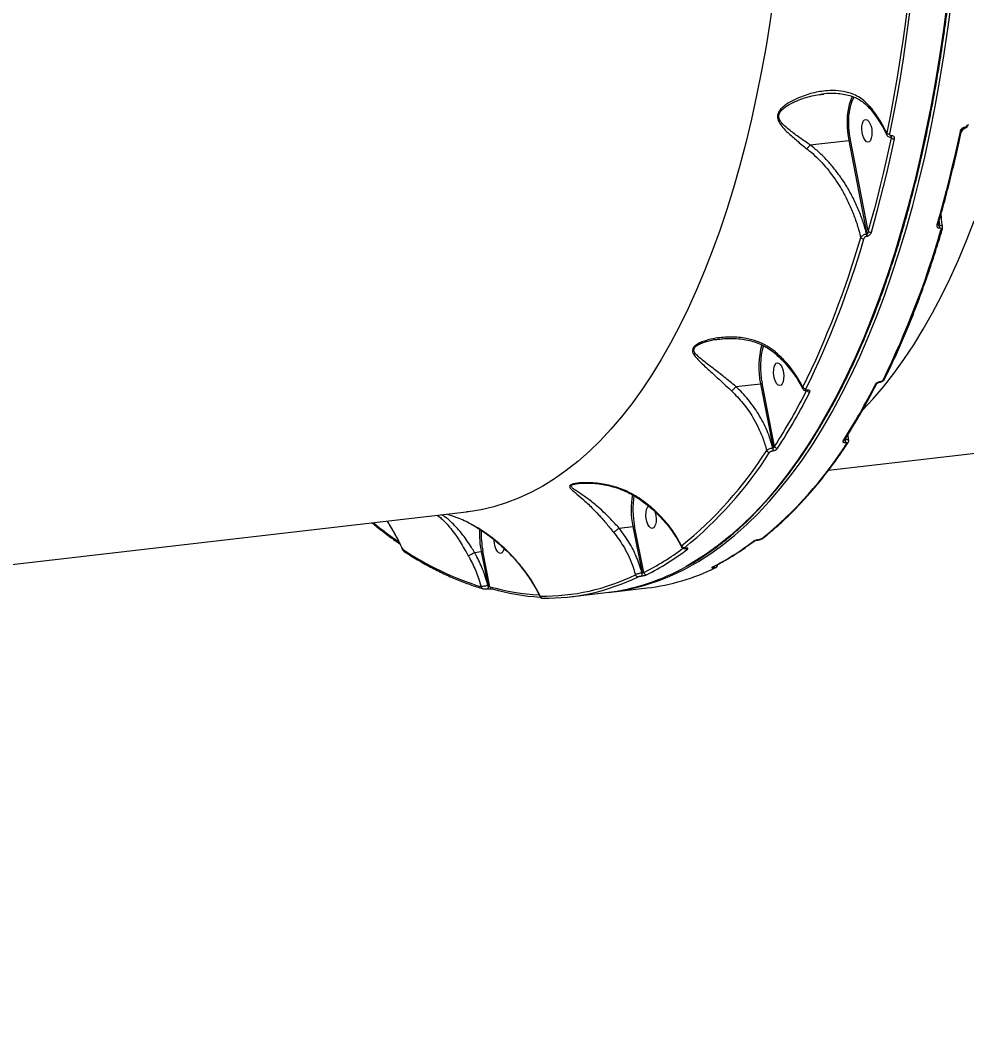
# Model space of a CAD drawing. Header units: millimetres. Extents: x -10881 to 8954, y -8695 to 5624.
# Drawn here: x 3706.9 to 4081, y -3994 to -3589.7 of the extents above; entities that cross this region are included whole.
import ezdxf

# ---------------------------------------------------------------- set-up
doc = ezdxf.new("R2010")
doc.units = ezdxf.units.MM
for name, color, linetype in [('DIKOM_ОБЪЕКТ', 7, 'Continuous'), ('DIKOM_РАЗМЕР_ЗОНА', 7, 'Continuous'), ('DIKOM_РАЗМЕР_ОБЪЕКТА', 7, 'Continuous')]:
    doc.layers.add(name, color=color, linetype=linetype)
doc.styles.add('style1', font='arial.ttf', dxfattribs={"width": 0.8})
doc.dimstyles.new('1-50', dxfattribs={"dimtxt": 300, "dimasz": 200, "dimexe": 100, "dimexo": 0, "dimgap": 100, "dimtad": 1, "dimtxsty": 'style1', "dimcen": 200, "dimclrd": 7, "dimclre": 7, "dimclrt": 7, "dimadec": 1, "dimazin": 2, "dimtfac": 1, "dimtmove": 0, "dimatfit": 2, "dimfxl": 0, "dimlwd": 25, "dimlwe": 18, "dimarcsym": 0})

# ---------------------------------------------------------------- blocks, each defined once
blk = doc.blocks.new('*D10')
at = {"layer": 'Defpoints', "color": 0, "transparency": 16777216}
for p in [(-7152.73, 2730.8), (7385.22, 911.28), (7385.22, -7693.77)]:
    blk.add_point(p, dxfattribs=at)
at = {"layer": 'DIKOM_РАЗМЕР_ОБЪЕКТА', "color": 7, "lineweight": 18, "transparency": 16777216}
for p, q in [((-7152.73, 2730.8), (-7152.73, -7793.77)), ((7385.22, 911.28), (7385.22, -7793.77))]:
    blk.add_line(p, q, dxfattribs=at)
at = {"layer": 'DIKOM_РАЗМЕР_ОБЪЕКТА', "color": 7, "lineweight": 25, "transparency": 16777216}
blk.add_line((-6952.73, -7693.77), (7185.22, -7693.77), dxfattribs=at)
at = {"layer": 'DIKOM_РАЗМЕР_ОБЪЕКТА', "color": 7, "transparency": 16777216}
for points in [[(-6952.73, -7660.43), (-6952.73, -7727.1), (-7152.73, -7693.77)], [(7185.22, -7660.43), (7185.22, -7727.1), (7385.22, -7693.77)]]:
    blk.add_solid(points, dxfattribs=at)
at = {"layer": 'DIKOM_РАЗМЕР_ОБЪЕКТА', "color": 7, "transparency": 16777216, "insert": (116.24, -7440.59), "char_height": 300, "attachment_point": 5, "style": 'style1'}
blk.add_mtext('14500', dxfattribs=at)
blk = doc.blocks.new('*D12')
at = {"layer": 'Defpoints', "color": 0, "transparency": 16777216}
for p in [(-9113.32, 3014.05), (8954.2, 2756.48), (8954.2, -8594.51)]:
    blk.add_point(p, dxfattribs=at)
at = {"layer": 'DIKOM_РАЗМЕР_ЗОНА', "color": 7, "lineweight": 18, "transparency": 16777216}
for p, q in [((-9113.32, 3014.05), (-9113.32, -8694.51)), ((8954.2, 2756.48), (8954.2, -8694.51))]:
    blk.add_line(p, q, dxfattribs=at)
at = {"layer": 'DIKOM_РАЗМЕР_ЗОНА', "color": 7, "lineweight": 25, "transparency": 16777216}
blk.add_line((-8913.32, -8594.51), (8754.2, -8594.51), dxfattribs=at)
at = {"layer": 'DIKOM_РАЗМЕР_ЗОНА', "color": 7, "transparency": 16777216}
for points in [[(-8913.32, -8561.18), (-8913.32, -8627.85), (-9113.32, -8594.51)], [(8754.2, -8561.18), (8754.2, -8627.85), (8954.2, -8594.51)]]:
    blk.add_solid(points, dxfattribs=at)
at = {"layer": 'DIKOM_РАЗМЕР_ЗОНА', "color": 7, "transparency": 16777216, "insert": (-79.56, -8341.34), "char_height": 300, "attachment_point": 5, "style": 'style1'}
blk.add_mtext('18000', dxfattribs=at)

msp = doc.modelspace()

# ---------------------------------------------------------------- linework, layer by layer
at = {"layer": 'DIKOM_ОБЪЕКТ', "color": 7, "linetype": 'Continuous', "lineweight": 15}
for p, q in [((4023.53, -3618.91), (4024.566, -3618.763)), ((4078.789, -3633.983), (4079.22, -3633.295)), ((4079.22, -3633.295), (4079.887, -3632.404)), ((4079.723, -3632.451), (4079.753, -3632.448)), ((4080.053, -3632.014), (4080.024, -3632.018)), ((4019.071, -3638.823), (4034.403, -3637.053)), ((4034.403, -3637.053), (4041.605, -3674.081)), ((4042.049, -3672.859), (4035.053, -3636.889)), ((4051.076, -3635.743), (4051.188, -3636.026)), ((4051.103, -3635.755), (4051.132, -3635.751)), ((4051.132, -3635.751), (4051.146, -3635.749)), ((4051.433, -3635.318), (4051.404, -3635.321)), ((4070.196, -3670.781), (4069.955, -3669.545)), ((4070.118, -3668.972), (4070.288, -3670.77)), ((4070.288, -3670.77), (4070.196, -3670.781)), ((4041.497, -3674.969), (4041.589, -3674.958)), ((4041.605, -3674.081), (4041.512, -3674.092)), ((4070.18, -3671.658), (4070.272, -3671.647)), ((3982.853, -3715.666), (3983.43, -3715.626)), ((3989.803, -3734.359), (3999.53, -3733.236)), ((3999.53, -3733.236), (4004.521, -3758.648)), ((4005.081, -3758.024), (4000.181, -3733.072)), ((4017.863, -3735.98), (4017.912, -3735.974)), ((4018.133, -3735.78), (4018.084, -3735.786)), ((4026.42, -3767.414), (4317.535, -3733.812)), ((4046.503, -3732.674), (4046.552, -3732.669)), ((4046.773, -3732.474), (4046.724, -3732.48)), ((4033.112, -3755.348), (4033.039, -3754.978)), ((4033.183, -3755.339), (4033.112, -3755.348)), ((4033.157, -3754.792), (4033.183, -3755.339)), ((4004.346, -3759.738), (4004.417, -3759.73)), ((4004.521, -3758.648), (4004.449, -3758.656)), ((4033.008, -3756.43), (4033.08, -3756.422)), ((3927.358, -3772.67), (3927.531, -3772.652)), ((3592.191, -3817.536), (3883.307, -3783.933)), ((3943.604, -3790.318), (3949.067, -3789.688)), ((3949.067, -3789.688), (3952.706, -3808.019)), ((3953.364, -3807.893), (3949.717, -3789.522)), ((3998.458, -3795.006), (3998.529, -3794.998)), ((3998.636, -3794.952), (3998.565, -3794.961)), ((3886.458, -3799.904), (3886.452, -3799.906)), ((3886.458, -3799.904), (3889.099, -3799.599)), ((3889.099, -3799.599), (3891.805, -3813.081)), ((3892.566, -3813.471), (3889.748, -3799.433)), ((3969.796, -3798.314), (3969.867, -3798.306)), ((3969.974, -3798.261), (3969.902, -3798.269)), ((3952.706, -3808.019), (3952.657, -3808.025)), ((3980.617, -3805.693), (3980.617, -3805.693)), ((3981.071, -3805.924), (3981.12, -3805.918)), ((3952.431, -3809.229), (3952.48, -3809.224)), ((3891.485, -3814.313), (3891.405, -3814.306)), ((3891.485, -3814.313), (3891.514, -3814.31)), ((3891.805, -3813.081), (3891.775, -3813.084)), ((3924.198, -3817.465), (3938.547, -3815.809)), ((3940.334, -3815.603), (3954.683, -3813.947))]:
    msp.add_line(p, q, dxfattribs=at)
at = {"layer": 'DIKOM_ОБЪЕКТ', "color": 7, "linetype": 'Continuous', "lineweight": 15, "flags": 128}
for points in [[(4058.803, -3573.442), (4057.903, -3581.325), (4056.923, -3589.129), (4055.864, -3596.85), (4054.727, -3604.486), (4053.511, -3612.032), (4052.217, -3619.486), (4050.845, -3626.845), (4049.398, -3634.105)], [(4050.674, -3634.519), (4052.125, -3627.243), (4053.499, -3619.868), (4054.796, -3612.397), (4056.015, -3604.834), (4057.155, -3597.182), (4058.216, -3589.443), (4059.198, -3581.622), (4060.1, -3573.722)], [(4004.799, -3579.534), (4003.321, -3589.737), (4001.69, -3599.768), (3999.909, -3609.617), (3997.978, -3619.275), (3995.9, -3628.733), (3993.677, -3637.983), (3991.31, -3647.015), (3988.801, -3655.822), (3986.154, -3664.395), (3983.371, -3672.726), (3980.453, -3680.807), (3977.405, -3688.632), (3974.228, -3696.192), (3970.926, -3703.48), (3967.501, -3710.491), (3963.958, -3717.216), (3960.298, -3723.651), (3956.527, -3729.789), (3952.646, -3735.624), (3948.66, -3741.15), (3944.573, -3746.364), (3940.388, -3751.26), (3936.109, -3755.833), (3931.74, -3760.079), (3927.285, -3763.994), (3922.749, -3767.574), (3918.135, -3770.817), (3913.448, -3773.719), (3908.692, -3776.278), (3903.872, -3778.49), (3898.992, -3780.355), (3894.057, -3781.87), (3889.071, -3783.033), (3884.039, -3783.845), (3883.307, -3783.933)], [(4073.354, -3581.568), (4071.945, -3592.389), (4070.384, -3603.046), (4068.672, -3613.532), (4066.809, -3623.836), (4064.798, -3633.951), (4062.639, -3643.867), (4060.336, -3653.577), (4057.89, -3663.072), (4055.302, -3672.344), (4052.576, -3681.386), (4049.712, -3690.189), (4046.715, -3698.747), (4043.586, -3707.052), (4040.328, -3715.098), (4036.944, -3722.876), (4033.436, -3730.382), (4029.808, -3737.608), (4026.063, -3744.549), (4022.203, -3751.198), (4018.232, -3757.55), (4014.153, -3763.6), (4009.971, -3769.342), (4005.687, -3774.772), (4001.306, -3779.886), (3996.832, -3784.678), (3992.269, -3789.145), (3987.619, -3793.283), (3982.888, -3797.088), (3978.078, -3800.558), (3973.195, -3803.689), (3970.116, -3805.468)], [(3972.676, -3804.83), (3974.982, -3803.483), (3979.865, -3800.352), (3984.675, -3796.882), (3989.406, -3793.076), (3994.056, -3788.938), (3998.619, -3784.471), (4003.093, -3779.679), (4007.474, -3774.566), (4011.758, -3769.136), (4015.94, -3763.393), (4020.019, -3757.344), (4023.99, -3750.992), (4027.85, -3744.342), (4031.595, -3737.402), (4035.223, -3730.176), (4038.731, -3722.67), (4042.115, -3714.891), (4045.373, -3706.846), (4048.502, -3698.541), (4051.499, -3689.983), (4054.362, -3681.18), (4057.089, -3672.138), (4059.677, -3662.866), (4062.123, -3653.371), (4064.426, -3643.661), (4066.585, -3633.744), (4068.596, -3623.63), (4070.459, -3613.325), (4072.171, -3602.84), (4073.732, -3592.182), (4075.141, -3581.361)], [(4035.857, -3619.644), (4035.161, -3621.086), (4034.559, -3622.893), (4034.111, -3624.944), (4033.827, -3627.191), (4033.714, -3629.583), (4033.774, -3632.062), (4034.005, -3634.572), (4034.403, -3637.053)], [(4035.053, -3636.889), (4034.668, -3634.483), (4034.443, -3632.05), (4034.385, -3629.646), (4034.495, -3627.327), (4034.77, -3625.148), (4035.205, -3623.159), (4035.788, -3621.407), (4036.5, -3619.943)], [(4043.203, -3631.469), (4043.472, -3632.694), (4043.586, -3633.968), (4043.537, -3635.188), (4043.329, -3636.254), (4042.978, -3637.081), (4042.512, -3637.602), (4041.971, -3637.774), (4041.396, -3637.583), (4040.836, -3637.045), (4040.335, -3636.203), (4039.934, -3635.126), (4039.666, -3633.901), (4039.551, -3632.627), (4039.6, -3631.408), (4039.809, -3630.341), (4040.16, -3629.514), (4040.625, -3628.994), (4041.167, -3628.822), (4041.741, -3629.013), (4042.301, -3629.551), (4042.802, -3630.392), (4043.203, -3631.469)], [(4078.407, -3633.496), (4077.379, -3638.282), (4076.317, -3643.021), (4075.221, -3647.712), (4074.092, -3652.354), (4072.93, -3656.947), (4071.734, -3661.488), (4070.507, -3665.979), (4069.246, -3670.416)], [(4051.188, -3636.026), (4050.162, -3640.801), (4049.103, -3645.529), (4048.01, -3650.209), (4046.883, -3654.84), (4045.724, -3659.422), (4044.531, -3663.953), (4043.306, -3668.432), (4042.049, -3672.859)], [(4043.336, -3673.407), (4044.596, -3668.969), (4045.824, -3664.479), (4047.019, -3659.938), (4048.181, -3655.345), (4049.31, -3650.703), (4050.406, -3646.012), (4051.468, -3641.273), (4052.497, -3636.486)], [(4039.951, -3743.584), (4043.941, -3739.307), (4048.126, -3734.411), (4052.214, -3729.198), (4056.2, -3723.671), (4060.08, -3717.836), (4063.852, -3711.698), (4067.511, -3705.263), (4071.055, -3698.538), (4074.479, -3691.527), (4077.781, -3684.239), (4080.958, -3676.679), (4084.007, -3668.855)], [(4008.331, -3727.652), (4008.599, -3728.877), (4008.714, -3730.151), (4008.665, -3731.371), (4008.456, -3732.437), (4008.105, -3733.264), (4007.64, -3733.785), (4007.098, -3733.956), (4006.524, -3733.766), (4005.964, -3733.228), (4005.463, -3732.386), (4005.062, -3731.309), (4004.793, -3730.084), (4004.679, -3728.81), (4004.728, -3727.591), (4004.936, -3726.524), (4005.287, -3725.697), (4005.753, -3725.176), (4006.294, -3725.005), (4006.869, -3725.195), (4007.429, -3725.733), (4007.93, -3726.575), (4008.331, -3727.652)], [(3957.781, -3783.826), (3957.867, -3784.104), (3958.136, -3785.329), (3958.25, -3786.603), (3958.201, -3787.822), (3957.993, -3788.889), (3957.641, -3789.716), (3957.176, -3790.236), (3956.634, -3790.408), (3956.06, -3790.217), (3955.5, -3789.679), (3954.999, -3788.838), (3954.598, -3787.761), (3954.329, -3786.536), (3954.215, -3785.262), (3954.264, -3784.042), (3954.472, -3782.976), (3954.824, -3782.149), (3955.287, -3781.629)], [(3898.141, -3798.329), (3898.024, -3798.801), (3897.673, -3799.628), (3897.208, -3800.148), (3896.666, -3800.32), (3896.092, -3800.129), (3895.532, -3799.591), (3895.031, -3798.75), (3894.63, -3797.673), (3894.361, -3796.448), (3894.247, -3795.174), (3894.243, -3794.932)], [(3998.452, -3795.007), (3998.501, -3794.996), (3998.565, -3794.961)], [(3998.534, -3794.997), (3998.572, -3794.988), (3998.636, -3794.952)], [(3969.799, -3798.314), (3969.838, -3798.305), (3969.902, -3798.269)], [(3969.865, -3798.306), (3969.909, -3798.296), (3969.974, -3798.261)], [(3980.615, -3805.694), (3980.52, -3805.734), (3980.35, -3805.773)], [(3981.867, -3805.939), (3981.767, -3805.979), (3981.604, -3806.016)], [(3891.775, -3813.084), (3891.81, -3813.323), (3891.819, -3813.562), (3891.802, -3813.787), (3891.759, -3813.984), (3891.694, -3814.143), (3891.609, -3814.253), (3891.511, -3814.308), (3891.485, -3814.313)], [(3891.805, -3813.081), (3891.839, -3813.32), (3891.848, -3813.559), (3891.831, -3813.784), (3891.788, -3813.981), (3891.723, -3814.139), (3891.639, -3814.249), (3891.54, -3814.305), (3891.52, -3814.309)], [(3893.181, -3814.328), (3893.321, -3814.355), (3893.496, -3814.354)]]:
    msp.add_lwpolyline(points, dxfattribs=at)
at = {"layer": 'DIKOM_ОБЪЕКТ', "color": 7, "linetype": 'Continuous', "lineweight": 15}
for centre, radius, start, end in [((4050.476, -3632.954), 1.577, 226.83943, 277.20917), ((4078.441, -3632.926), 0.571, 266.59307, 338.15061), ((4079.557, -3632.014), 0.467, 290.50601, 359.55277), ((4079.583, -3632.009), 0.471, 291.40561, 359.37228), ((4034.195, -3634.854), 2.208, 275.40266, 292.87115), ((4050.932, -3635.316), 0.471, 291.4851, 359.35629), ((4050.951, -3635.308), 0.482, 293.91849, 358.86421), ((4052.293, -3634.976), 1.524, 223.56218, 277.69073), ((4069.24, -3669.789), 0.628, 270.54, 336.08724), ((4068.291, -3671.185), 1.947, 345.96263, 11.98522), ((4068.383, -3671.175), 1.947, 345.96263, 11.98522), ((3691.941, -3575.498), 361.287, 333.86209, 343.93969), ((4040.22, -3674.545), 1.417, 219.54485, 276.53084), ((4039.607, -3674.496), 1.947, 345.96263, 11.98522), ((4039.7, -3674.486), 1.947, 345.96263, 11.98522), ((4043.166, -3672.022), 1.395, 216.85947, 276.99864), ((3722.912, -3572.263), 362.086, 333.86209, 343.93969), ((4070.874, -3671.826), 0.608, 269.34786, 337.35685), ((3692.427, -3575.782), 362.086, 333.86209, 343.93969), ((4030.138, -3726.598), 31.319, 163.86807, 192.23614), ((4028.49, -3726.592), 29.041, 163.12434, 192.89291), ((4047.928, -3731.088), 0.688, 273.54656, 330.73238), ((3999.323, -3731.037), 2.208, 275.40265, 292.87116), ((3799.988, -3625.851), 243.993, 327.20006, 333.21202), ((4017.372, -3734.052), 1.247, 209.03207, 275.2081), ((4017.794, -3735.678), 0.31, 283.03528, 339.67897), ((4018.913, -3735.269), 1.25, 214.54831, 275.09562), ((4017.844, -3735.674), 0.308, 282.10084, 339.77783), ((3826.607, -3623.296), 244.575, 327.20006, 333.21202), ((4044.893, -3732.838), 0.687, 273.48975, 330.59401), ((4046.435, -3732.373), 0.308, 282.26641, 339.7604), ((4046.483, -3732.367), 0.309, 282.82344, 339.70149), ((3800.697, -3626.286), 244.575, 327.20006, 333.21202), ((4032.13, -3755.067), 0.719, 274.69823, 325.61847), ((4031.552, -3755.745), 1.61, 334.79927, 14.28387), ((4031.623, -3755.736), 1.61, 334.79927, 14.28387), ((3870.7, -3676.17), 155.565, 308.87262, 327.53863), ((3871.581, -3676.677), 155.909, 308.87262, 327.53863), ((3902.066, -3673.159), 155.909, 308.87262, 327.53863), ((4003.036, -3759.18), 1.182, 204.31062, 274.56203), ((4002.889, -3759.053), 1.61, 334.79927, 14.28387), ((4002.961, -3759.045), 1.61, 334.79927, 14.28387), ((4006.182, -3757.598), 1.181, 201.1301, 274.6987), ((4033.557, -3756.125), 0.718, 274.63037, 325.60705), ((3981.943, -3782.856), 33.579, 170.11835, 191.73813), ((3981.711, -3782.89), 32.674, 170.47244, 191.71135), ((3952.352, -3659.025), 167.006, 230.65843, 234.94052), ((3924.951, -3792.536), 36.541, 177.16944, 191.14581), ((3924.619, -3792.573), 35.539, 177.73337, 191.12888), ((3934.293, -3714.183), 102.518, 296.69601, 307.43398), ((3996.523, -3794.814), 0.779, 276.2229, 307.56416), ((3999.829, -3793.767), 0.778, 276.21957, 307.69826), ((3923.722, -3700.533), 118.12, 236.30591, 252.94058), ((3858.993, -3798.816), 0.799, 179.57991, 235.55604), ((3907.583, -3716.816), 101.936, 296.68719, 306.94468), ((3908.382, -3717.174), 102.518, 296.69601, 307.43398), ((3969.36, -3796.991), 1.07, 195.89756, 273.62765), ((3970.609, -3797.585), 0.998, 225.02044, 275.072), ((3929.934, -3730.401), 85.828, 276.35884, 299.86692), ((3913.776, -3734.945), 82.228, 269.0725, 296.18617), ((3928.422, -3731.539), 84.876, 276.85145, 299.42218), ((3951.057, -3808.518), 1.018, 192.25785, 273.46372), ((3951.504, -3808.432), 1.223, 319.28216, 19.45054), ((3951.553, -3808.426), 1.223, 319.28216, 19.45054), ((3954.38, -3807.737), 1.028, 188.72961, 273.27609), ((3944.822, -3730.819), 83.711, 276.76507, 296.06513), ((3980.614, -3805.368), 0.719, 309.45491, 2.72126), ((3980.655, -3805.355), 0.73, 309.61042, 3.72383), ((3914.752, -3735.583), 82.41, 269.0725, 296.18617), ((3889.942, -3813.409), 0.873, 183.09189, 251.62881), ((3893.452, -3813.484), 0.886, 179.13029, 252.18193), ((3916.792, -3728.6), 88.26, 254.06898, 266.83762), ((3917.81, -3729.143), 88.612, 254.07441, 266.39467), ((3913.356, -3817.068), 0.916, 185.93201, 273.92432)]:
    msp.add_arc(centre, radius, start, end, dxfattribs=at)
for points, knots in [([(3970.404, -3805.338), (3971.032, -3805), (3973.236, -3803.815), (3976.95, -3801.463), (3981.544, -3798.29), (3986.066, -3794.796), (3990.516, -3791.008), (3994.891, -3786.923), (3999.186, -3782.545), (4003.4, -3777.877), (4007.527, -3772.923), (4011.565, -3767.687), (4015.512, -3762.173), (4019.363, -3756.386), (4023.116, -3750.329), (4026.769, -3744.007), (4030.318, -3737.426), (4033.761, -3730.59), (4037.096, -3723.504), (4040.319, -3716.175), (4043.429, -3708.607), (4046.424, -3700.806), (4049.3, -3692.778), (4052.057, -3684.529), (4054.692, -3676.066), (4057.203, -3667.394), (4059.588, -3658.521), (4061.846, -3649.452), (4063.974, -3640.195), (4065.972, -3630.757), (4067.838, -3621.145), (4069.571, -3611.365), (4071.169, -3601.426), (4072.63, -3591.334), (4073.955, -3581.098), (4075.142, -3570.725), (4076.19, -3560.222), (4077.099, -3549.598), (4077.867, -3538.861), (4078.495, -3528.018), (4078.981, -3517.078), (4079.326, -3506.049), (4079.529, -3494.94), (4079.59, -3483.758), (4079.509, -3472.512), (4079.284, -3461.21), (4078.966, -3451.123), (4078.687, -3444.797), (4078.575, -3442.266)], [0, 0, 0, 0, 0.008821, 0.0309505, 0.0530921, 0.0752453, 0.0974091, 0.1195824, 0.1417639, 0.1639521, 0.1861459, 0.208344, 0.2305454, 0.252749, 0.2749543, 0.2971604, 0.319367, 0.3415734, 0.3637794, 0.3859847, 0.4081893, 0.4303928, 0.4525954, 0.4747969, 0.4969974, 0.5191968, 0.5413951, 0.5635924, 0.5857887, 0.6079841, 0.6301785, 0.6523721, 0.6745649, 0.6967568, 0.7189481, 0.7411387, 0.7633286, 0.785518, 0.8077068, 0.8298951, 0.852083, 0.8742704, 0.8964575, 0.9186442, 0.9408306, 0.9630167, 0.9852026, 1, 1, 1, 1]), ([(4042.791, -3623.659), (4041.724, -3622.565), (4039.992, -3620.789), (4037.037, -3619.166), (4033.988, -3618.026), (4030.25, -3617.362), (4025.427, -3617.352), (4019.994, -3618.263), (4015.025, -3619.942), (4011.079, -3621.907), (4008.594, -3623.587), (4006.996, -3625.271), (4006.251, -3626.727), (4006.154, -3628.324), (4006.87, -3630.127), (4008.337, -3632.04), (4010.694, -3634.431), (4013.849, -3637.193), (4016.509, -3639.31), (4017.851, -3640.379)], [0, 0, 0, 0, 0.0742575, 0.1205067, 0.1678162, 0.2375794, 0.3094454, 0.4056706, 0.5047063, 0.5602499, 0.6168552, 0.6484773, 0.675388, 0.7024598, 0.7386873, 0.7871107, 0.8368189, 0.9176543, 1, 1, 1, 1]), ([(4019.071, -3638.823), (4017.703, -3637.888), (4014.943, -3636.004), (4011.645, -3633.584), (4009.12, -3631.461), (4007.537, -3629.795), (4006.703, -3628.178), (4006.743, -3626.733), (4007.486, -3625.419), (4009.091, -3623.921), (4011.592, -3622.421), (4015.538, -3620.704), (4019.56, -3619.386), (4022.533, -3619.03), (4023.53, -3618.91)], [0, 0, 0, 0, 0.1291492, 0.2603909, 0.3362507, 0.4133685, 0.4672923, 0.5063136, 0.5453103, 0.5926367, 0.6790893, 0.7680019, 0.9221203, 1, 1, 1, 1]), ([(4023.529, -3618.768), (4023.74, -3618.728), (4024.983, -3618.49), (4027.22, -3618.365), (4030.152, -3618.421), (4032.893, -3618.818), (4035.332, -3619.478), (4037.526, -3620.371), (4039.474, -3621.506), (4041.206, -3622.829), (4042.164, -3623.887), (4042.602, -3624.371)], [0, 0, 0, 0, 0.0301332, 0.1774379, 0.3167877, 0.4494047, 0.5770144, 0.6845087, 0.7975363, 0.9074323, 1, 1, 1, 1]), ([(4042.791, -3623.659), (4042.779, -3623.677), (4042.681, -3623.83), (4042.568, -3624.082), (4042.538, -3624.297), (4042.616, -3624.336), (4042.63, -3624.343)], [0, 0, 0, 0, 0.0561833, 0.4767164, 0.9043679, 1, 1, 1, 1]), ([(4042.615, -3624.353), (4042.62, -3624.357), (4043.432, -3625.26), (4044.857, -3627.174), (4046.842, -3630.086), (4048.348, -3632.661), (4049.092, -3634.27), (4049.363, -3634.855)], [0, 0, 0, 0, 0.0014122, 0.2791087, 0.558558, 0.8393684, 1, 1, 1, 1]), ([(4049.398, -3634.105), (4048.544, -3632.424), (4046.871, -3629.129), (4044.44, -3625.699), (4043.018, -3623.94), (4042.791, -3623.659)], [0, 0, 0, 0, 0.4665329, 0.9150118, 1, 1, 1, 1]), ([(4079.754, -3632.435), (4079.936, -3632.404), (4080.346, -3632.333), (4080.934, -3631.963), (4081.475, -3631.395), (4081.635, -3630.901), (4081.719, -3630.645)], [0, 0, 0, 0, 0.1962777, 0.4420944, 0.7099901, 1, 1, 1, 1]), ([(4081.159, -3631), (4081.126, -3631.108), (4081.059, -3631.325), (4080.823, -3631.63), (4080.525, -3631.865), (4080.252, -3631.983), (4080.099, -3632.007), (4080.053, -3632.014)], [0, 0, 0, 0, 0.2336562, 0.4673227, 0.6955597, 0.9087114, 1, 1, 1, 1]), ([(4049.398, -3634.105), (4049.358, -3634.245), (4049.282, -3634.517), (4049.367, -3634.732), (4049.409, -3634.836)], [0, 0, 0, 0, 0.5186007, 1, 1, 1, 1]), ([(4049.404, -3634.846), (4049.409, -3634.864), (4049.466, -3635.073), (4049.78, -3635.402), (4050.304, -3635.706), (4050.786, -3635.8), (4051.046, -3635.749), (4051.103, -3635.738)], [0, 0, 0, 0, 0.0279571, 0.318992, 0.6240773, 0.9179477, 1, 1, 1, 1]), ([(4051.404, -3635.321), (4051.308, -3635.323), (4051.118, -3635.328), (4050.885, -3635.217), (4050.72, -3635.032), (4050.641, -3634.789), (4050.664, -3634.604), (4050.674, -3634.519)], [0, 0, 0, 0, 0.19515131, 0.39009181, 0.59327406, 0.81111559, 1, 1, 1, 1]), ([(4069.814, -3670.043), (4070.251, -3668.517), (4071.517, -3664.088), (4073.518, -3656.604), (4075.771, -3647.529), (4077.575, -3639.685), (4078.608, -3634.841), (4078.971, -3633.138)], [0, 0, 0, 0, 0.129332, 0.3751368, 0.6209362, 0.8667247, 1, 1, 1, 1]), ([(4080.024, -3632.018), (4079.956, -3632.029), (4079.734, -3632.064), (4079.337, -3632.234), (4078.9, -3632.575), (4078.555, -3633.019), (4078.457, -3633.337), (4078.407, -3633.496)], [0, 0, 0, 0, 0.093152, 0.3038958, 0.5302269, 0.765188, 1, 1, 1, 1]), ([(4078.973, -3633.135), (4078.974, -3633.129), (4078.979, -3633.094), (4079.029, -3632.965), (4079.15, -3632.792), (4079.302, -3632.644), (4079.463, -3632.537), (4079.598, -3632.478), (4079.688, -3632.454), (4079.714, -3632.453), (4079.72, -3632.453)], [0, 0, 0, 0, 0.0417979, 0.2564512, 0.4302473, 0.6029915, 0.7377405, 0.8581082, 0.9668209, 1, 1, 1, 1]), ([(4079.22, -3633.295), (4079.216, -3633.256), (4079.203, -3633.133), (4079.137, -3632.986), (4079.092, -3632.886)], [0, 0, 0, 0, 0.3158301, 1, 1, 1, 1]), ([(4019.068, -3638.824), (4018.952, -3639.004), (4018.721, -3639.363), (4018.332, -3639.858), (4018.039, -3640.188), (4017.895, -3640.334), (4017.851, -3640.379)], [0, 0, 0, 0, 0.3252677, 0.6505354, 0.8925526, 1, 1, 1, 1]), ([(4019.068, -3638.824), (4019.068, -3638.824), (4019.069, -3638.823), (4019.07, -3638.823), (4019.071, -3638.823), (4019.071, -3638.823)], [0, 0, 0, 0, 0.2963091, 0.6893277, 1, 1, 1, 1]), ([(4041.512, -3674.092), (4041.056, -3672.478), (4040.145, -3669.252), (4038.325, -3664.486), (4036.17, -3659.805), (4033.852, -3655.629), (4031.387, -3651.813), (4028.821, -3648.349), (4025.858, -3644.912), (4022.631, -3641.677), (4020.256, -3639.775), (4019.068, -3638.824)], [0, 0, 0, 0, 0.1183264, 0.236652, 0.3581433, 0.479627, 0.5712577, 0.6768288, 0.7823876, 0.8912056, 1, 1, 1, 1]), ([(4051.035, -3635.773), (4051.068, -3635.764), (4051.136, -3635.747), (4051.196, -3635.75), (4051.196, -3635.75), (4051.197, -3635.751)], [0, 0, 0, 0, 0.31969505, 0.65900984, 1, 1, 1, 1]), ([(4051.132, -3635.732), (4051.143, -3635.759), (4051.178, -3635.852), (4051.184, -3635.954), (4051.188, -3636.026)], [0, 0, 0, 0, 0.2968777, 1, 1, 1, 1]), ([(4052.497, -3636.486), (4052.512, -3636.361), (4052.546, -3636.094), (4052.434, -3635.741), (4052.195, -3635.47), (4051.854, -3635.308), (4051.573, -3635.315), (4051.433, -3635.318)], [0, 0, 0, 0, 0.1890341, 0.4045268, 0.6068518, 0.803372, 1, 1, 1, 1]), ([(4017.851, -3640.379), (4018.11, -3640.586), (4019.412, -3641.622), (4021.666, -3643.646), (4025.463, -3647.617), (4028.772, -3651.955), (4031.811, -3656.84), (4033.996, -3660.932), (4036.057, -3665.595), (4037.818, -3670.439), (4038.69, -3673.774), (4039.128, -3675.447)], [0, 0, 0, 0, 0.0242949, 0.1218861, 0.2202173, 0.4215155, 0.5118876, 0.6318247, 0.7525904, 0.8758755, 1, 1, 1, 1]), ([(4071.494, -3671.292), (4071.449, -3671.01), (4071.181, -3669.314), (4071.016, -3667.515), (4070.986, -3666.011), (4070.985, -3665.919)], [0, 0, 0, 0, 0.1578111, 0.9481332, 1, 1, 1, 1]), ([(4069.246, -3670.416), (4069.239, -3670.442), (4069.188, -3670.632), (4069.167, -3670.95), (4069.283, -3671.301), (4069.503, -3671.533), (4069.801, -3671.668), (4070.054, -3671.661), (4070.18, -3671.658)], [0, 0, 0, 0, 0.0392374, 0.287234, 0.4951935, 0.6709996, 0.8353028, 1, 1, 1, 1]), ([(4069.794, -3670.175), (4069.794, -3670.176), (4069.808, -3670.2), (4069.778, -3670.145), (4069.814, -3670.056), (4069.822, -3670.037)], [0, 0, 0, 0, 0.0147252, 0.7940524, 1, 1, 1, 1]), ([(4070.196, -3670.781), (4070.173, -3670.781), (4070.127, -3670.781), (4070.038, -3670.734), (4069.94, -3670.618), (4069.849, -3670.419), (4069.815, -3670.258), (4069.797, -3670.172)], [0, 0, 0, 0, 0.0895535, 0.1779119, 0.3948292, 0.6765743, 1, 1, 1, 1]), ([(4071.498, -3671.291), (4071.471, -3671.203), (4071.418, -3671.032), (4071.149, -3670.86), (4070.777, -3670.758), (4070.452, -3670.766), (4070.288, -3670.77)], [0, 0, 0, 0, 0.2651684, 0.5092522, 0.7520301, 1, 1, 1, 1]), ([(4071.407, -3672.056), (4071.461, -3671.9), (4071.548, -3671.649), (4071.493, -3671.391), (4071.473, -3671.293)], [0, 0, 0, 0, 0.619953, 1, 1, 1, 1]), ([(4041.512, -3674.092), (4041.429, -3674.107), (4041.153, -3674.156), (4040.662, -3674.315), (4040.07, -3674.6), (4039.54, -3674.964), (4039.25, -3675.263), (4039.145, -3675.422), (4039.128, -3675.447)], [0, 0, 0, 0, 0.08918533, 0.29364827, 0.48960323, 0.7163748, 0.95458229, 1, 1, 1, 1]), ([(4040.382, -3675.953), (4040.434, -3675.824), (4040.525, -3675.596), (4040.788, -3675.302), (4041.07, -3675.099), (4041.315, -3674.997), (4041.455, -3674.975), (4041.497, -3674.969)], [0, 0, 0, 0, 0.3025704, 0.534681, 0.7254608, 0.9171004, 1, 1, 1, 1]), ([(4041.589, -3674.958), (4041.652, -3674.948), (4041.872, -3674.913), (4042.261, -3674.748), (4042.71, -3674.419), (4043.118, -3673.957), (4043.259, -3673.602), (4043.336, -3673.407)], [0, 0, 0, 0, 0.0796272, 0.2757181, 0.4707552, 0.7105349, 1, 1, 1, 1]), ([(4042.049, -3672.859), (4042.043, -3673.019), (4042.032, -3673.3), (4041.945, -3673.662), (4041.843, -3673.89), (4041.748, -3674.009), (4041.676, -3674.065), (4041.626, -3674.076), (4041.605, -3674.081)], [0, 0, 0, 0, 0.3509401, 0.6182411, 0.802894, 0.8793152, 0.9492173, 1, 1, 1, 1]), ([(4048.528, -3731.424), (4049.127, -3730.214), (4050.864, -3726.703), (4053.656, -3720.702), (4056.866, -3713.344), (4059.961, -3705.744), (4062.94, -3697.914), (4065.801, -3689.857), (4068.494, -3681.725), (4070.344, -3675.743), (4071.292, -3672.543), (4071.435, -3672.061)], [0, 0, 0, 0, 0.0688534, 0.1997292, 0.3306034, 0.4614727, 0.5923364, 0.7231941, 0.8540456, 0.9780024, 1, 1, 1, 1]), ([(4070.272, -3671.647), (4070.355, -3671.645), (4070.519, -3671.64), (4070.711, -3671.726), (4070.849, -3671.875), (4070.919, -3672.096), (4070.905, -3672.297), (4070.872, -3672.417), (4070.867, -3672.434)], [0, 0, 0, 0, 0.1673343, 0.3344543, 0.509132, 0.7130655, 0.9577286, 1, 1, 1, 1]), ([(4005.269, -3720.573), (4004.25, -3719.791), (4002.061, -3718.114), (3998.185, -3716.389), (3993.425, -3715.111), (3987.905, -3714.63), (3982.468, -3715.063), (3978.431, -3715.977), (3975.842, -3716.906), (3974.169, -3717.758), (3973.282, -3718.524), (3972.775, -3719.241), (3972.5, -3720.091), (3972.895, -3721.416), (3974.008, -3722.909), (3976.117, -3725.097), (3979.318, -3728.022), (3982.86, -3731.257), (3985.831, -3734.007), (3987.329, -3735.402), (3988.082, -3736.103)], [0, 0, 0, 0, 0.0590563, 0.1267719, 0.1965296, 0.2899972, 0.3861938, 0.4527701, 0.4864319, 0.5209066, 0.5489138, 0.5542507, 0.5800467, 0.6152112, 0.661735, 0.7094941, 0.8061407, 0.905605, 0.9525542, 1, 1, 1, 1]), ([(3989.8, -3734.36), (3989.8, -3734.36), (3988.241, -3733.074), (3985.125, -3730.542), (3980.657, -3727.068), (3977.223, -3724.473), (3974.868, -3722.502), (3973.602, -3721.195), (3973.062, -3720.003), (3973.277, -3719.232), (3973.747, -3718.59), (3974.615, -3717.904), (3976.262, -3717.144), (3978.85, -3716.335), (3981.082, -3715.774), (3982.667, -3715.677), (3982.853, -3715.666)], [0, 0, 0, 0, 0.0000274, 0.1549132, 0.3139086, 0.4770477, 0.5520194, 0.6282378, 0.6820722, 0.7203336, 0.7282363, 0.7702642, 0.8228549, 0.8775368, 0.9856022, 1, 1, 1, 1]), ([(3982.854, -3715.635), (3983.611, -3715.547), (3985.415, -3715.338), (3988.345, -3715.276), (3991.481, -3715.486), (3994.445, -3715.972), (3997.195, -3716.711), (3999.818, -3717.722), (4002.275, -3719.037), (4004.032, -3720.178), (4004.89, -3720.96), (4005.083, -3721.136)], [0, 0, 0, 0, 0.09721077, 0.23191598, 0.37393348, 0.49782897, 0.61437976, 0.73735208, 0.85561411, 0.96748929, 1, 1, 1, 1]), ([(4005.084, -3721.128), (4005.44, -3721.428), (4006.694, -3722.483), (4008.651, -3724.456), (4010.936, -3727.022), (4012.974, -3729.71), (4014.768, -3732.45), (4015.733, -3734.317), (4016.208, -3735.236)], [0, 0, 0, 0, 0.0737395, 0.2597661, 0.4464909, 0.6333186, 0.8196489, 1, 1, 1, 1]), ([(4005.269, -3720.573), (4005.257, -3720.596), (4005.209, -3720.685), (4005.127, -3720.871), (4005.08, -3721.038), (4005.137, -3721.055), (4005.151, -3721.059)], [0, 0, 0, 0, 0.0877124, 0.343552, 0.8333409, 1, 1, 1, 1]), ([(4016.282, -3734.657), (4015.301, -3732.852), (4013.313, -3729.194), (4009.481, -3724.46), (4006.541, -3721.746), (4005.269, -3720.573)], [0, 0, 0, 0, 0.355859, 0.7214801, 1, 1, 1, 1]), ([(4046.55, -3732.669), (4046.551, -3732.669), (4046.789, -3732.664), (4047.293, -3732.501), (4047.976, -3732.12), (4048.393, -3731.734), (4048.503, -3731.455), (4048.517, -3731.418)], [0, 0, 0, 0, 0.0007504, 0.3034911, 0.6109373, 0.9486999, 1, 1, 1, 1]), ([(4047.97, -3731.774), (4047.927, -3731.843), (4047.84, -3731.979), (4047.596, -3732.175), (4047.301, -3732.336), (4047.013, -3732.437), (4046.842, -3732.464), (4046.773, -3732.474)], [0, 0, 0, 0, 0.21428554, 0.4284468, 0.64290849, 0.85773184, 1, 1, 1, 1]), ([(3989.8, -3734.36), (3989.667, -3734.525), (3989.401, -3734.854), (3988.93, -3735.358), (3988.523, -3735.747), (3988.245, -3735.982), (3988.124, -3736.072), (3988.082, -3736.103)], [0, 0, 0, 0, 0.2487946, 0.4975892, 0.7463838, 0.9126896, 1, 1, 1, 1]), ([(3988.082, -3736.103), (3989.63, -3737.668), (3992.766, -3740.837), (3996.13, -3745.751), (3998.681, -3750.471), (4000.576, -3754.859), (4001.495, -3758.057), (4001.958, -3759.667)], [0, 0, 0, 0, 0.2398776, 0.4858745, 0.6394221, 0.8185481, 1, 1, 1, 1]), ([(3989.803, -3734.359), (3989.802, -3734.359), (3989.802, -3734.359), (3989.801, -3734.359), (3989.801, -3734.36), (3989.8, -3734.36)], [0, 0, 0, 0, 0.47838408, 0.86370353, 1, 1, 1, 1]), ([(4004.449, -3758.656), (4003.732, -3756.355), (4002.278, -3751.694), (3998.896, -3745.263), (3994.789, -3739.325), (3991.479, -3736.028), (3989.803, -3734.359)], [0, 0, 0, 0, 0.2516519, 0.5098607, 0.7518708, 1, 1, 1, 1]), ([(4016.282, -3734.657), (4016.227, -3734.787), (4016.136, -3735), (4016.217, -3735.155), (4016.249, -3735.215)], [0, 0, 0, 0, 0.6118148, 1, 1, 1, 1]), ([(4016.237, -3735.233), (4016.317, -3735.366), (4016.476, -3735.627), (4016.873, -3735.87), (4017.333, -3736.008), (4017.678, -3735.987), (4017.861, -3735.976)], [0, 0, 0, 0, 0.2386746, 0.4690873, 0.7163448, 1, 1, 1, 1]), ([(4018.084, -3735.786), (4018.019, -3735.791), (4017.855, -3735.803), (4017.639, -3735.76), (4017.479, -3735.651), (4017.414, -3735.491), (4017.462, -3735.359), (4017.485, -3735.293)], [0, 0, 0, 0, 0.1422682, 0.3570915, 0.5715532, 0.7857145, 1, 1, 1, 1]), ([(4017.908, -3735.977), (4017.946, -3735.973), (4018.03, -3735.964), (4018.092, -3735.973), (4018.092, -3735.972), (4018.092, -3735.972)], [0, 0, 0, 0, 0.3335578, 0.7480253, 1, 1, 1, 1]), ([(4019.024, -3736.514), (4019.06, -3736.416), (4019.132, -3736.22), (4019.035, -3735.98), (4018.796, -3735.818), (4018.473, -3735.755), (4018.23, -3735.773), (4018.133, -3735.78)], [0, 0, 0, 0, 0.2150376, 0.4299703, 0.6447112, 0.8592201, 1, 1, 1, 1]), ([(4032.724, -3755.473), (4033.39, -3754.433), (4035.323, -3751.415), (4038.445, -3746.212), (4042.044, -3739.837), (4044.349, -3735.383), (4045.492, -3733.175)], [0, 0, 0, 0, 0.1499049, 0.43480276, 0.71970948, 1, 1, 1, 1]), ([(4046.724, -3732.48), (4046.623, -3732.496), (4046.369, -3732.535), (4045.939, -3732.685), (4045.497, -3732.926), (4045.131, -3733.219), (4045, -3733.422), (4044.935, -3733.523)], [0, 0, 0, 0, 0.1407799, 0.3552888, 0.5700297, 0.7849624, 1, 1, 1, 1]), ([(4045.493, -3733.173), (4045.493, -3733.173), (4045.494, -3733.171), (4045.54, -3733.114), (4045.643, -3733.024), (4045.808, -3732.912), (4046.027, -3732.801), (4046.263, -3732.718), (4046.434, -3732.68), (4046.492, -3732.676), (4046.5, -3732.676)], [0, 0, 0, 0, 0.0839072, 0.1948186, 0.3337488, 0.474237, 0.6405085, 0.8192576, 0.9761123, 1, 1, 1, 1]), ([(4032.189, -3755.784), (4032.152, -3755.854), (4032.07, -3756.011), (4032.103, -3756.217), (4032.282, -3756.373), (4032.588, -3756.456), (4032.868, -3756.439), (4033.008, -3756.43)], [0, 0, 0, 0, 0.1741801, 0.389583, 0.5958005, 0.7978792, 1, 1, 1, 1]), ([(4033.112, -3755.348), (4033.072, -3755.348), (4033.024, -3755.349), (4032.938, -3755.323), (4032.855, -3755.266), (4032.793, -3755.169), (4032.783, -3755.095), (4032.781, -3755.072)], [0, 0, 0, 0, 0.2157106, 0.2619488, 0.5412071, 0.8523856, 1, 1, 1, 1]), ([(4033.08, -3756.422), (4033.172, -3756.416), (4033.357, -3756.405), (4033.558, -3756.459), (4033.673, -3756.56), (4033.693, -3756.694), (4033.639, -3756.795), (4033.615, -3756.84)], [0, 0, 0, 0, 0.2039663, 0.4080118, 0.6135217, 0.826536, 1, 1, 1, 1]), ([(4034.342, -3755.658), (4034.343, -3755.622), (4034.346, -3755.517), (4034.13, -3755.401), (4033.741, -3755.319), (4033.369, -3755.333), (4033.183, -3755.339)], [0, 0, 0, 0, 0.1503975, 0.4329064, 0.7161319, 1, 1, 1, 1]), ([(4034.136, -3756.523), (4034.197, -3756.425), (4034.335, -3756.203), (4034.408, -3755.879), (4034.361, -3755.69), (4034.351, -3755.652)], [0, 0, 0, 0, 0.3852589, 0.8742999, 1, 1, 1, 1]), ([(4034.398, -3755.65), (4034.31, -3755.096), (4034.183, -3754.294), (4034.15, -3753.493), (4034.14, -3753.245)], [0, 0, 0, 0, 0.6907494, 1, 1, 1, 1]), ([(4000.305, -3794.383), (4001.097, -3793.756), (4003.392, -3791.942), (4007.133, -3788.712), (4011.5, -3784.598), (4015.786, -3780.187), (4019.99, -3775.488), (4024.108, -3770.504), (4028.136, -3765.234), (4031.473, -3760.547), (4033.452, -3757.576), (4034.147, -3756.532)], [0, 0, 0, 0, 0.0652935, 0.1891249, 0.3129924, 0.4369046, 0.5608541, 0.6848335, 0.8088365, 0.932857, 1, 1, 1, 1]), ([(4004.449, -3758.656), (4004.344, -3758.675), (4004.039, -3758.728), (4003.482, -3758.88), (4002.846, -3759.118), (4002.288, -3759.397), (4002.068, -3759.577), (4001.958, -3759.667)], [0, 0, 0, 0, 0.1131733, 0.3259329, 0.5479833, 0.775438, 1, 1, 1, 1]), ([(4003.13, -3760.359), (4003.18, -3760.297), (4003.28, -3760.173), (4003.548, -3759.993), (4003.861, -3759.85), (4004.139, -3759.768), (4004.293, -3759.746), (4004.346, -3759.738)], [0, 0, 0, 0, 0.2288294, 0.4578465, 0.6785143, 0.8883618, 1, 1, 1, 1]), ([(4004.417, -3759.73), (4004.496, -3759.719), (4004.731, -3759.685), (4005.158, -3759.559), (4005.638, -3759.337), (4006.049, -3759.061), (4006.202, -3758.87), (4006.279, -3758.775)], [0, 0, 0, 0, 0.1082969, 0.3204328, 0.5430623, 0.7715679, 1, 1, 1, 1]), ([(4005.081, -3758.024), (4005.062, -3758.091), (4005.027, -3758.222), (4004.913, -3758.405), (4004.778, -3758.541), (4004.666, -3758.606), (4004.586, -3758.636), (4004.547, -3758.643), (4004.521, -3758.648)], [0, 0, 0, 0, 0.2553444, 0.4988913, 0.7167491, 0.8616271, 0.9070133, 1, 1, 1, 1]), ([(3950.681, -3777.941), (3949.172, -3777.07), (3945.882, -3775.173), (3940.284, -3773.394), (3934.975, -3772.498), (3930.987, -3772.32), (3928.421, -3772.406), (3926.617, -3772.594), (3925.111, -3772.914), (3924.395, -3773.26), (3923.991, -3773.709), (3924.083, -3774.311), (3924.926, -3775.208), (3926.595, -3776.635), (3929.233, -3778.807), (3932.433, -3781.786), (3935.499, -3784.979), (3938.374, -3788.222), (3940.397, -3790.686), (3941.448, -3791.967)], [0, 0, 0, 0, 0.0790195, 0.1721796, 0.2680583, 0.3287288, 0.3610585, 0.3938992, 0.4223317, 0.4513191, 0.4599431, 0.498992, 0.5446047, 0.591435, 0.6876197, 0.7865802, 0.8546762, 0.9244448, 1, 1, 1, 1]), ([(3927.357, -3772.662), (3927.527, -3772.639), (3928.1, -3772.561), (3929.328, -3772.496), (3931.175, -3772.472), (3933.556, -3772.58), (3936.405, -3772.904), (3939.535, -3773.5), (3942.748, -3774.387), (3945.774, -3775.545), (3948.405, -3776.81), (3949.914, -3777.763), (3950.599, -3778.196)], [0, 0, 0, 0, 0.0253461, 0.0853331, 0.1598784, 0.2624371, 0.3834047, 0.5126536, 0.6502061, 0.7871363, 0.903258, 1, 1, 1, 1]), ([(3943.598, -3790.321), (3943.597, -3790.32), (3942.52, -3789.113), (3940.448, -3786.865), (3937.429, -3783.876), (3934.192, -3780.983), (3930.697, -3778.253), (3927.778, -3776.306), (3925.832, -3775.011), (3924.807, -3774.224), (3924.567, -3773.675), (3924.86, -3773.307), (3925.192, -3773.125), (3925.91, -3772.893), (3926.572, -3772.741), (3927.225, -3772.682), (3927.358, -3772.67)], [0, 0, 0, 0, 0.0000536, 0.124193, 0.2374223, 0.353399, 0.513644, 0.6779936, 0.7523809, 0.8280159, 0.8883362, 0.9013267, 0.9349132, 0.944975, 0.9887809, 1, 1, 1, 1]), ([(3950.681, -3777.941), (3950.667, -3777.972), (3950.627, -3778.063), (3950.593, -3778.158), (3950.619, -3778.154), (3950.629, -3778.152)], [0, 0, 0, 0, 0.2437199, 0.7079488, 1, 1, 1, 1]), ([(3950.61, -3778.18), (3951.553, -3778.824), (3953.495, -3780.15), (3956.242, -3782.383), (3958.88, -3784.809), (3961.319, -3787.388), (3963.546, -3790.09), (3965.53, -3792.896), (3967.1, -3795.442), (3967.889, -3797.065), (3968.199, -3797.704)], [0, 0, 0, 0, 0.1231618, 0.2535453, 0.3849009, 0.5170141, 0.6488332, 0.7812522, 0.9139102, 1, 1, 1, 1]), ([(3968.331, -3797.284), (3967.271, -3795.362), (3965.12, -3791.462), (3960.808, -3786.277), (3955.996, -3781.666), (3952.467, -3779.192), (3950.681, -3777.941)], [0, 0, 0, 0, 0.2625657, 0.5326643, 0.7636482, 1, 1, 1, 1]), ([(3846.032, -3788.236), (3846.644, -3788.751), (3848.962, -3790.703), (3852.591, -3793.489), (3855.614, -3795.625), (3856.915, -3796.545)], [0, 0, 0, 0, 0.1698983, 0.642632, 1, 1, 1, 1]), ([(3851.879, -3787.561), (3852.766, -3789.028), (3854.607, -3792.074), (3856.626, -3795.839), (3857.677, -3798.139), (3857.987, -3798.817)], [0, 0, 0, 0, 0.3958866, 0.8220697, 1, 1, 1, 1]), ([(3858.195, -3798.81), (3857.082, -3796.555), (3855.208, -3792.756), (3852.895, -3789.056), (3851.955, -3787.552)], [0, 0, 0, 0, 0.5934477, 1, 1, 1, 1]), ([(3871.751, -3785.267), (3872.032, -3785.456), (3873.241, -3786.271), (3875.209, -3788.258), (3877.533, -3791.043), (3879.393, -3793.648), (3881.161, -3796.409), (3882.659, -3798.93), (3883.607, -3800.591), (3884.004, -3801.288)], [0, 0, 0, 0, 0.076494, 0.3286376, 0.4848667, 0.6449549, 0.7730301, 0.9048265, 1, 1, 1, 1]), ([(3886.452, -3799.906), (3886.451, -3799.906), (3886.058, -3799.259), (3885.108, -3797.717), (3883.576, -3795.38), (3881.739, -3792.823), (3879.751, -3790.405), (3877.248, -3787.84), (3875.077, -3786.004), (3873.717, -3785.258), (3873.389, -3785.078)], [0, 0, 0, 0, 0.0000594, 0.0924152, 0.2210662, 0.3498564, 0.5090413, 0.6684318, 0.9201355, 1, 1, 1, 1]), ([(3885.187, -3788.785), (3883.348, -3787.858), (3880.174, -3786.258), (3876.85, -3785.26), (3875.452, -3784.84)], [0, 0, 0, 0, 0.5795228, 1, 1, 1, 1]), ([(3885.187, -3788.785), (3885.182, -3788.796), (3885.173, -3788.815), (3885.18, -3788.806), (3885.182, -3788.803)], [0, 0, 0, 0, 0.6273285, 1, 1, 1, 1]), ([(3885.18, -3788.807), (3885.372, -3788.906), (3886.635, -3789.56), (3888.897, -3790.983), (3891.97, -3793.089), (3894.983, -3795.455), (3897.924, -3798.047), (3900.762, -3800.856), (3903.463, -3803.858), (3906.003, -3807.036), (3908.349, -3810.348), (3910.423, -3813.764), (3911.738, -3816.123), (3912.278, -3817.346), (3912.302, -3817.399)], [0, 0, 0, 0, 0.0154946, 0.1018541, 0.1911722, 0.2836022, 0.3791294, 0.477529, 0.5783453, 0.6810551, 0.7859708, 0.8907143, 0.9952497, 1, 1, 1, 1]), ([(3912.445, -3817.163), (3911.122, -3814.716), (3909.124, -3811.019), (3905.664, -3806.298), (3902.226, -3802.158), (3897.705, -3797.581), (3892.832, -3793.622), (3888.593, -3790.728), (3886.325, -3789.434), (3885.187, -3788.785)], [0, 0, 0, 0, 0.2227146, 0.33639, 0.4507477, 0.6310036, 0.8132766, 0.9063197, 1, 1, 1, 1]), ([(3943.598, -3790.321), (3943.44, -3790.459), (3943.123, -3790.736), (3942.586, -3791.169), (3942.078, -3791.555), (3941.717, -3791.805), (3941.529, -3791.922), (3941.465, -3791.958), (3941.448, -3791.967)], [0, 0, 0, 0, 0.2127008, 0.4254017, 0.6381028, 0.8508048, 0.9619089, 1, 1, 1, 1]), ([(3941.448, -3791.967), (3942.753, -3793.702), (3944.878, -3796.527), (3947.188, -3800.875), (3948.857, -3804.7), (3949.656, -3807.373), (3950.062, -3808.734)], [0, 0, 0, 0, 0.3422175, 0.5572675, 0.7746034, 1, 1, 1, 1]), ([(3943.604, -3790.318), (3943.602, -3790.318), (3943.6, -3790.319), (3943.598, -3790.32), (3943.598, -3790.321)], [0, 0, 0, 0, 0.6153709, 1, 1, 1, 1]), ([(3952.657, -3808.025), (3952.013, -3805.955), (3950.708, -3801.765), (3947.659, -3795.752), (3944.964, -3792.141), (3943.604, -3790.318)], [0, 0, 0, 0, 0.3257308, 0.6596818, 1, 1, 1, 1]), ([(3949.717, -3789.522), (3949.709, -3789.526), (3949.693, -3789.535), (3949.641, -3789.557), (3949.546, -3789.591), (3949.393, -3789.631), (3949.224, -3789.666), (3949.119, -3789.681), (3949.067, -3789.688)], [0, 0, 0, 0, 0.0702026, 0.1414141, 0.3560617, 0.5707081, 0.7853541, 1, 1, 1, 1]), ([(3980.615, -3805.694), (3981.451, -3805.267), (3983.871, -3804.033), (3987.827, -3801.752), (3992.457, -3798.783), (3995.483, -3796.549), (3996.993, -3795.435)], [0, 0, 0, 0, 0.1499053, 0.4336127, 0.7174312, 1, 1, 1, 1]), ([(3998.565, -3794.961), (3998.485, -3794.971), (3998.25, -3795.002), (3997.813, -3795.094), (3997.311, -3795.243), (3996.872, -3795.418), (3996.696, -3795.531), (3996.608, -3795.588)], [0, 0, 0, 0, 0.1082969, 0.3204328, 0.5430623, 0.7715679, 1, 1, 1, 1]), ([(3996.995, -3795.433), (3996.994, -3795.434), (3996.986, -3795.44), (3997.024, -3795.414), (3997.12, -3795.364), (3997.321, -3795.278), (3997.628, -3795.175), (3997.99, -3795.083), (3998.288, -3795.025), (3998.418, -3795.012), (3998.452, -3795.009)], [0, 0, 0, 0, 0.0136833, 0.1038738, 0.2164309, 0.3715768, 0.5522569, 0.75424, 0.9355746, 1, 1, 1, 1]), ([(3998.534, -3794.994), (3998.689, -3794.975), (3998.908, -3794.948), (3999.124, -3794.884), (3999.187, -3794.866)], [0, 0, 0, 0, 0.7050283, 1, 1, 1, 1]), ([(3999.913, -3794.541), (3999.856, -3794.578), (3999.741, -3794.654), (3999.455, -3794.769), (3999.128, -3794.865), (3998.844, -3794.925), (3998.69, -3794.945), (3998.636, -3794.952)], [0, 0, 0, 0, 0.2288294, 0.4578465, 0.6785143, 0.8883618, 1, 1, 1, 1]), ([(3999.187, -3794.866), (3999.307, -3794.834), (3999.62, -3794.75), (3999.998, -3794.608), (4000.211, -3794.424), (4000.296, -3794.35)], [0, 0, 0, 0, 0.2718821, 0.7090801, 1, 1, 1, 1]), ([(3858.195, -3798.81), (3858.077, -3798.822), (3857.924, -3798.836), (3857.968, -3798.824), (3857.979, -3798.821)], [0, 0, 0, 0, 0.77160994, 1, 1, 1, 1]), ([(3857.96, -3798.831), (3857.994, -3798.901), (3858.087, -3799.094), (3858.294, -3799.304), (3858.471, -3799.414), (3858.55, -3799.463)], [0, 0, 0, 0, 0.2409376, 0.6618302, 1, 1, 1, 1]), ([(3858.542, -3799.475), (3859.451, -3800.06), (3862.087, -3801.756), (3866.459, -3804.332), (3871.659, -3807.1), (3876.862, -3809.558), (3882.065, -3811.704), (3886.337, -3813.223), (3888.872, -3813.995), (3889.675, -3814.24)], [0, 0, 0, 0, 0.0879682, 0.2549961, 0.4219881, 0.5889216, 0.7557861, 0.9225723, 1, 1, 1, 1]), ([(3884.004, -3801.288), (3884.013, -3801.282), (3884.086, -3801.241), (3884.301, -3801.119), (3884.747, -3800.868), (3885.303, -3800.553), (3885.904, -3800.214), (3886.269, -3800.009), (3886.452, -3799.906)], [0, 0, 0, 0, 0.0259611, 0.2095749, 0.4071833, 0.6047893, 0.8023946, 1, 1, 1, 1]), ([(3891.775, -3813.084), (3891.123, -3810.885), (3889.887, -3806.715), (3887.842, -3802.39), (3886.647, -3800.243), (3886.458, -3799.904)], [0, 0, 0, 0, 0.4843397, 0.9185209, 1, 1, 1, 1]), ([(3889.748, -3799.433), (3889.742, -3799.436), (3889.727, -3799.445), (3889.676, -3799.467), (3889.578, -3799.502), (3889.425, -3799.543), (3889.256, -3799.578), (3889.151, -3799.592), (3889.099, -3799.599)], [0, 0, 0, 0, 0.05362846, 0.1414105, 0.35606103, 0.57070834, 0.78535415, 1, 1, 1, 1]), ([(3968.331, -3797.284), (3968.279, -3797.361), (3968.176, -3797.515), (3968.217, -3797.63), (3968.238, -3797.687)], [0, 0, 0, 0, 0.4987494, 1, 1, 1, 1]), ([(3968.233, -3797.697), (3968.287, -3797.792), (3968.393, -3797.978), (3968.646, -3798.165), (3968.923, -3798.285), (3969.268, -3798.343), (3969.554, -3798.345), (3969.764, -3798.316), (3969.799, -3798.311)], [0, 0, 0, 0, 0.1674516, 0.3290362, 0.4851987, 0.6652039, 0.9447059, 1, 1, 1, 1]), ([(3969.902, -3798.269), (3969.811, -3798.277), (3969.627, -3798.293), (3969.436, -3798.272), (3969.335, -3798.221), (3969.332, -3798.146), (3969.398, -3798.086), (3969.428, -3798.059)], [0, 0, 0, 0, 0.2039663, 0.4080118, 0.6135217, 0.826536, 1, 1, 1, 1]), ([(3969.865, -3798.307), (3969.877, -3798.306), (3969.974, -3798.292), (3970.101, -3798.287), (3970.21, -3798.29), (3970.217, -3798.291), (3970.22, -3798.292)], [0, 0, 0, 0, 0.0569103, 0.4661531, 0.7907445, 1, 1, 1, 1]), ([(3970.697, -3798.578), (3970.743, -3798.538), (3970.844, -3798.447), (3970.838, -3798.334), (3970.682, -3798.256), (3970.391, -3798.225), (3970.113, -3798.249), (3969.974, -3798.261)], [0, 0, 0, 0, 0.1741801, 0.389583, 0.5958005, 0.7978792, 1, 1, 1, 1]), ([(3884.004, -3801.288), (3884.189, -3801.615), (3885.348, -3803.669), (3887.269, -3807.668), (3888.462, -3811.502), (3889.071, -3813.456)], [0, 0, 0, 0, 0.0849882, 0.5334671, 1, 1, 1, 1]), ([(3981.863, -3805.933), (3981.902, -3805.916), (3982.007, -3805.87), (3982.191, -3805.732), (3982.386, -3805.498), (3982.519, -3805.184), (3982.508, -3804.954), (3982.502, -3804.841)], [0, 0, 0, 0, 0.1159456, 0.306293, 0.5225084, 0.7649774, 1, 1, 1, 1]), ([(3952.657, -3808.025), (3952.521, -3808.047), (3952.18, -3808.104), (3951.581, -3808.234), (3950.946, -3808.402), (3950.396, -3808.58), (3950.174, -3808.683), (3950.062, -3808.734)], [0, 0, 0, 0, 0.1423848, 0.3572676, 0.5716759, 0.7857475, 1, 1, 1, 1]), ([(3952.48, -3809.224), (3952.582, -3809.211), (3952.838, -3809.179), (3953.289, -3809.099), (3953.769, -3808.991), (3954.186, -3808.872), (3954.354, -3808.8), (3954.439, -3808.763)], [0, 0, 0, 0, 0.1407799, 0.3552888, 0.5700297, 0.7849624, 1, 1, 1, 1]), ([(3953.364, -3807.893), (3953.335, -3807.902), (3953.278, -3807.921), (3953.138, -3807.952), (3952.977, -3807.981), (3952.826, -3808.004), (3952.74, -3808.015), (3952.706, -3808.019)], [0, 0, 0, 0, 0.2150723, 0.4300552, 0.6448103, 0.8592725, 1, 1, 1, 1]), ([(3980.35, -3805.773), (3980.295, -3805.805), (3980.185, -3805.871), (3980.231, -3805.936), (3980.431, -3805.966), (3980.734, -3805.959), (3980.975, -3805.934), (3981.071, -3805.924)], [0, 0, 0, 0, 0.2150376, 0.4299703, 0.6447112, 0.8592201, 1, 1, 1, 1]), ([(3981.12, -3805.918), (3981.185, -3805.911), (3981.347, -3805.894), (3981.55, -3805.89), (3981.683, -3805.909), (3981.714, -3805.952), (3981.641, -3805.994), (3981.604, -3806.016)], [0, 0, 0, 0, 0.1422682, 0.3570915, 0.5715532, 0.7857145, 1, 1, 1, 1]), ([(3951.119, -3809.534), (3951.175, -3809.511), (3951.288, -3809.464), (3951.566, -3809.386), (3951.887, -3809.314), (3952.19, -3809.26), (3952.362, -3809.238), (3952.431, -3809.229)], [0, 0, 0, 0, 0.2142855, 0.4284468, 0.6429085, 0.8577318, 1, 1, 1, 1]), ([(3891.775, -3813.084), (3891.683, -3813.098), (3891.38, -3813.143), (3890.793, -3813.226), (3890.083, -3813.325), (3889.452, -3813.41), (3889.197, -3813.441), (3889.071, -3813.456)], [0, 0, 0, 0, 0.0942627, 0.3122805, 0.5411904, 0.7714099, 1, 1, 1, 1]), ([(3889.671, -3814.228), (3889.708, -3814.242), (3889.876, -3814.306), (3890.188, -3814.333), (3890.676, -3814.361), (3891.141, -3814.35), (3891.382, -3814.32), (3891.474, -3814.309)], [0, 0, 0, 0, 0.0737671, 0.3289865, 0.6068938, 0.8509078, 1, 1, 1, 1]), ([(3891.52, -3814.311), (3891.579, -3814.304), (3891.749, -3814.284), (3892.006, -3814.269), (3892.178, -3814.269), (3892.225, -3814.269)], [0, 0, 0, 0, 0.2828127, 0.8046184, 1, 1, 1, 1]), ([(3892.566, -3813.471), (3892.524, -3813.42), (3892.441, -3813.32), (3892.264, -3813.194), (3892.085, -3813.113), (3891.953, -3813.084), (3891.868, -3813.077), (3891.828, -3813.079), (3891.805, -3813.081)], [0, 0, 0, 0, 0.2685558, 0.5228735, 0.7426042, 0.8691228, 0.9242406, 1, 1, 1, 1]), ([(3892.225, -3814.269), (3892.317, -3814.267), (3892.557, -3814.264), (3892.874, -3814.283), (3893.091, -3814.308), (3893.186, -3814.33), (3893.182, -3814.328), (3893.181, -3814.328)], [0, 0, 0, 0, 0.1955814, 0.5118255, 0.771997, 0.9482255, 1, 1, 1, 1]), ([(3912.445, -3817.163), (3912.43, -3817.174), (3912.329, -3817.247), (3912.24, -3817.339), (3912.289, -3817.387), (3912.302, -3817.399)], [0, 0, 0, 0, 0.1132403, 0.7763113, 1, 1, 1, 1]), ([(3912.283, -3817.402), (3912.285, -3817.408), (3912.313, -3817.508), (3912.443, -3817.654), (3912.631, -3817.817), (3912.82, -3817.91), (3912.98, -3817.956), (3913.106, -3817.976), (3913.211, -3817.985), (3913.288, -3817.985), (3913.33, -3817.985)], [0, 0, 0, 0, 0.0121133, 0.2086993, 0.3744928, 0.517064, 0.6362908, 0.7356948, 0.8583366, 1, 1, 1, 1])]:
    msp.add_open_spline(points, degree=3, knots=knots, dxfattribs=at)

# ---------------------------------------------------------------- dimensions: what is measured, and where the dimension line sits
at = {"layer": 'DIKOM_РАЗМЕР_ЗОНА'}
dim = msp.add_linear_dim(base=(8954.2, -8594.513), p1=(-9113.319, 3014.045), p2=(8954.2, 2756.48), text='18000', dimstyle='1-50', dxfattribs=at)
dim.commit()
dim.dimension.update_dxf_attribs({"geometry": '*D12', "text_midpoint": (-79.559, -8594.513), "dimtype": 160})
at = {"layer": 'DIKOM_РАЗМЕР_ОБЪЕКТА'}
dim = msp.add_linear_dim(base=(7385.217, -7693.766), p1=(-7152.73, 2730.795), p2=(7385.217, 911.281), text='14500', dimstyle='1-50', dxfattribs=at)
dim.commit()
dim.dimension.update_dxf_attribs({"geometry": '*D10', "text_midpoint": (116.244, -7693.766), "dimtype": 160})

doc.saveas('drawing.dxf')
